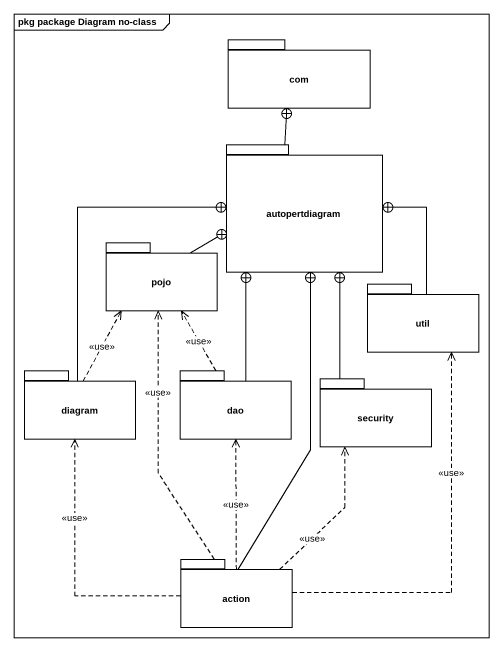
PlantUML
@startuml
mainframe pkg package Diagram no-class
package com {
}
package autopertdiagram {
}
package pojo {
}
package util {
}
package diagram {
}
package dao {
}
package security {
}
package "action" as action_ {
}
autopertdiagram -up-+ com
pojo -right-+ autopertdiagram
util -up-+ autopertdiagram
diagram -up-+ autopertdiagram
diagram .up.> pojo : <<use>>
dao -up-+ autopertdiagram
dao .up.> pojo : <<use>>
security -up-+ autopertdiagram
action_ -up-+ autopertdiagram
action_ .up.> pojo : <<use>>
action_ .up.> util : <<use>>
action_ .up.> diagram : <<use>>
action_ .up.> dao : <<use>>
action_ .up.> security : <<use>>
@enduml
